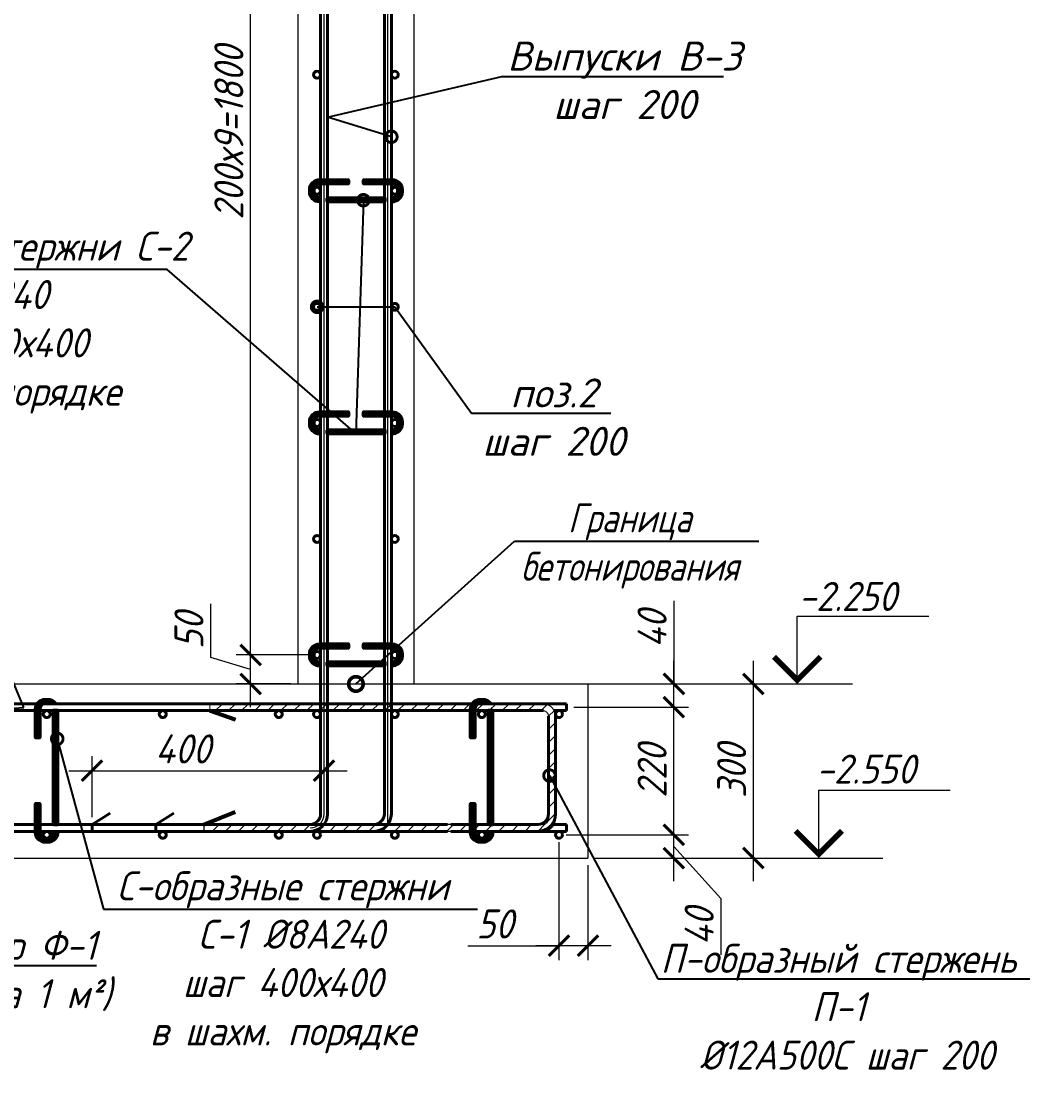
# Model space of a CAD drawing. Header units: millimetres. Extents: x 504091 to 2165846, y 135022 to 442887.
# Drawn here: x 1166255 to 1167994, y 227485 to 229308 of the extents above; entities that cross this region are included whole.
import ezdxf
from ezdxf import colors
from ezdxf.entities.mleader import LeaderData, LeaderLine
from ezdxf.math import Vec2, Vec3

# ---------------------------------------------------------------- set-up
doc = ezdxf.new("R2010")
doc.units = ezdxf.units.MM
doc.layers.get('Defpoints').update_dxf_attribs({"color": 255})
doc.layers.add('!Defpoints', color=255, linetype='Continuous', lineweight=5, plot=False)
for name, color, linetype, lineweight in [('Арматура 12', 26, 'Continuous', 50), ('КР_Арматура 12', 174, 'Continuous', 40), ('Монолит тонкий', 204, 'Continuous', 9), ('Размер', 7, 'Continuous', 13), ('размеры', 7, 'Continuous', 9), ('Размеры КР', 164, 'Continuous', 9)]:
    doc.layers.add(name, color=color, linetype=linetype, lineweight=lineweight)
doc.styles.add('GOST 2.304_new', font='isocpeur.ttf', dxfattribs={"width": 0.9, "oblique": 15})
doc.linetypes.add('зигзаг', pattern='A,0.00254,-5.08,[131,ltypeshp.shx,S=5.08,R=0,X=-5.08,Y=0],-10.16,[131,ltypeshp.shx,S=5.08,R=180,X=5.08,Y=0],-5.08', length=20.32254)
doc.dimstyles.new('SPDS 1_20', dxfattribs={"dimscale": 20, "dimtxt": 2.5, "dimasz": 1.77, "dimexe": 1.25, "dimexo": 0.625, "dimtad": 1, "dimdec": 0, "dimrnd": 0.001, "dimtxsty": 'GOST 2.304_new', "dimblk": 'ARCHTICK', "dimcen": 2.5, "dimdle": 2, "dimclrt": 256, "dimadec": 0, "dimazin": 2, "dimtfac": 0.75, "dimtdec": 0, "dimtmove": 1, "dimatfit": 3, "dimfxl": 0, "dimtolj": 1, "dimlwd": 9, "dimlwe": 9, "dimarcsym": 0})
pattern_1 = [(45, (111417.8, 20166.587), (-11.22532015, 11.22532015), [])]

# ---------------------------------------------------------------- blocks, each defined once
blk = doc.blocks.new('_DotSmall')
at = {"color": 0, "linetype": 'ByBlock', "lineweight": 35, "const_width": 0.5}
blk.add_lwpolyline([(-0.0625, 0, 1), (0.0625, 0, 1)], format="xyb", close=True, dxfattribs=at)
blk = doc.blocks.new('_ArchTick')
at = {"color": 0, "linetype": 'ByBlock', "const_width": 0.15}
blk.add_lwpolyline([(-0.5, -0.5), (0.5, 0.5)], dxfattribs=at)
blk = doc.blocks.new('*D2257')
at = {"layer": 'Defpoints', "color": 0, "lineweight": 20, "transparency": 16777216}
for p in [(1167182.3, 227905.3), (1167232.3, 227865.3), (1167182.3, 227714.2)]:
    blk.add_point(p, dxfattribs=at)
at = {"layer": 'Размеры КР', "color": 0, "lineweight": 9, "transparency": 16777216}
for p, q in [((1167182.3, 227892.8), (1167182.3, 227689.2)), ((1167232.3, 227852.8), (1167232.3, 227689.2)), ((1167025.4, 227714.2), (1167182.3, 227714.2)), ((1167272.3, 227714.2), (1167142.3, 227714.2))]:
    blk.add_line(p, q, dxfattribs=at)
at = {"layer": 'Размеры КР', "color": 0, "lineweight": 9, "transparency": 16777216, "xscale": 35.4, "yscale": 35.4, "zscale": 35.4, "rotation": 180}
blk.add_blockref('_ArchTick', (1167182.3, 227714.2), dxfattribs=at)
at = {"layer": 'Размеры КР', "color": 0, "lineweight": 9, "transparency": 16777216, "xscale": 35.4, "yscale": 35.4, "zscale": 35.4}
blk.add_blockref('_ArchTick', (1167232.3, 227714.2), dxfattribs=at)
at = {"layer": 'Размеры КР', "lineweight": 20, "transparency": 16777216, "insert": (1167071.6, 227751.7), "char_height": 50, "attachment_point": 5, "style": 'GOST 2.304_new'}
blk.add_mtext('\\A1;50', dxfattribs=at)
blk = doc.blocks.new('*D2259')
at = {"layer": 'Defpoints', "color": 0, "lineweight": 20, "transparency": 16777216}
for p in [(1166777.3, 228015.9), (1166777.3, 227975.2), (1166377.3, 227923.3)]:
    blk.add_point(p, dxfattribs=at)
at = {"layer": 'Размеры КР', "color": 0, "lineweight": 9, "transparency": 16777216}
for p, q in [((1166377.3, 227935.8), (1166377.3, 228040.9)), ((1166777.3, 227987.7), (1166777.3, 228040.9)), ((1166337.3, 228015.9), (1166817.3, 228015.9))]:
    blk.add_line(p, q, dxfattribs=at)
at = {"layer": 'Размеры КР', "color": 0, "lineweight": 9, "transparency": 16777216, "xscale": 35.4, "yscale": 35.4, "zscale": 35.4, "rotation": 180}
blk.add_blockref('_ArchTick', (1166377.3, 228015.9), dxfattribs=at)
at = {"layer": 'Размеры КР', "color": 0, "lineweight": 9, "transparency": 16777216, "xscale": 35.4, "yscale": 35.4, "zscale": 35.4}
blk.add_blockref('_ArchTick', (1166777.3, 228015.9), dxfattribs=at)
at = {"layer": 'Размеры КР', "lineweight": 20, "transparency": 16777216, "insert": (1166533.8, 228053.4), "char_height": 50, "attachment_point": 5, "style": 'GOST 2.304_new'}
blk.add_mtext('\\A1;400', dxfattribs=at)
blk = doc.blocks.new('*D2309')
at = {"layer": 'Defpoints', "color": 0, "lineweight": 20, "transparency": 16777216}
for p in [(1166650.7, 228215.3), (1166765.3, 228215.3), (1166732.3, 228165.3)]:
    blk.add_point(p, dxfattribs=at)
at = {"layer": 'Размеры КР', "color": 0, "lineweight": 9, "transparency": 16777216}
for p, q in [((1166581.9, 228211), (1166581.9, 228303.4)), ((1166650.7, 228125.3), (1166650.7, 228255.3)), ((1166650.7, 228190.3), (1166581.9, 228211)), ((1166752.8, 228215.3), (1166625.7, 228215.3)), ((1166719.8, 228165.3), (1166625.7, 228165.3))]:
    blk.add_line(p, q, dxfattribs=at)
at = {"layer": 'Размеры КР', "color": 0, "lineweight": 9, "transparency": 16777216, "xscale": 35.4, "yscale": 35.4, "zscale": 35.4}
for p, rotation in [((1166650.7, 228215.3), 90), ((1166650.7, 228165.3), 270)]:
    blk.add_blockref('_ArchTick', p, dxfattribs=dict(at, rotation=rotation))
at = {"layer": 'Размеры КР', "lineweight": 20, "transparency": 16777216, "insert": (1166544.4, 228257.2), "char_height": 50, "attachment_point": 5, "rotation": 90, "style": 'GOST 2.304_new'}
blk.add_mtext('\\A1;50', dxfattribs=at)
blk = doc.blocks.new('*D2310')
at = {"layer": 'Defpoints', "color": 0, "lineweight": 20, "transparency": 16777216}
for p in [(1166650.7, 230015.3), (1166765.3, 230015.3), (1166765.3, 228215.3)]:
    blk.add_point(p, dxfattribs=at)
at = {"layer": 'Размеры КР', "color": 0, "lineweight": 9, "transparency": 16777216}
for p, q in [((1166650.7, 228175.3), (1166650.7, 230055.3)), ((1166752.8, 230015.3), (1166625.7, 230015.3)), ((1166752.8, 228215.3), (1166625.7, 228215.3))]:
    blk.add_line(p, q, dxfattribs=at)
at = {"layer": 'Размеры КР', "color": 0, "lineweight": 9, "transparency": 16777216, "xscale": 35.4, "yscale": 35.4, "zscale": 35.4}
for p, rotation in [((1166650.7, 230015.3), 90), ((1166650.7, 228215.3), 270)]:
    blk.add_blockref('_ArchTick', p, dxfattribs=dict(at, rotation=rotation))
at = {"layer": 'Размеры КР', "lineweight": 20, "transparency": 16777216, "insert": (1166613.2, 229115.3), "char_height": 50, "attachment_point": 5, "rotation": 90, "style": 'GOST 2.304_new'}
blk.add_mtext('\\A1;200х9=1800', dxfattribs=at)
blk = doc.blocks.new('*D2327')
at = {"layer": 'Defpoints', "color": 0, "lineweight": 20, "transparency": 16777216}
for p in [(1167182.3, 227905.3), (1167380.4, 227905.3), (1167232.3, 227865.3)]:
    blk.add_point(p, dxfattribs=at)
at = {"layer": 'Размеры КР', "color": 0, "lineweight": 9, "transparency": 16777216}
for p, q in [((1167380.4, 227825.3), (1167380.4, 227945.3)), ((1167194.8, 227905.3), (1167405.4, 227905.3)), ((1167380.4, 227885.3), (1167461.6, 227795.5)), ((1167244.8, 227865.3), (1167405.4, 227865.3)), ((1167461.6, 227795.5), (1167461.6, 227698.6))]:
    blk.add_line(p, q, dxfattribs=at)
at = {"layer": 'Размеры КР', "color": 0, "lineweight": 9, "transparency": 16777216, "xscale": 35.4, "yscale": 35.4, "zscale": 35.4}
for p, rotation in [((1167380.4, 227905.3), 90), ((1167380.4, 227865.3), 270)]:
    blk.add_blockref('_ArchTick', p, dxfattribs=dict(at, rotation=rotation))
at = {"layer": 'Размеры КР', "lineweight": 20, "transparency": 16777216, "insert": (1167424.1, 227747.1), "char_height": 50, "attachment_point": 5, "rotation": 90, "style": 'GOST 2.304_new'}
blk.add_mtext('\\A1;40', dxfattribs=at)
blk = doc.blocks.new('*D2328')
at = {"layer": 'Defpoints', "color": 0, "lineweight": 20, "transparency": 16777216}
for p in [(1167195.3, 228125.3), (1167380.4, 228125.3), (1167182.3, 227905.3)]:
    blk.add_point(p, dxfattribs=at)
at = {"layer": 'Размеры КР', "color": 0, "lineweight": 9, "transparency": 16777216}
for p, q in [((1167380.4, 227865.3), (1167380.4, 228165.3)), ((1167207.8, 228125.3), (1167405.4, 228125.3)), ((1167194.8, 227905.3), (1167405.4, 227905.3))]:
    blk.add_line(p, q, dxfattribs=at)
at = {"layer": 'Размеры КР', "color": 0, "lineweight": 9, "transparency": 16777216, "xscale": 35.4, "yscale": 35.4, "zscale": 35.4}
for p, rotation in [((1167380.4, 228125.3), 90), ((1167380.4, 227905.3), 270)]:
    blk.add_blockref('_ArchTick', p, dxfattribs=dict(at, rotation=rotation))
at = {"layer": 'Размеры КР', "lineweight": 20, "transparency": 16777216, "insert": (1167342.9, 228015.3), "char_height": 50, "attachment_point": 5, "rotation": 90, "style": 'GOST 2.304_new'}
blk.add_mtext('\\A1;220', dxfattribs=at)
blk = doc.blocks.new('*D2329')
at = {"layer": 'Defpoints', "color": 0, "lineweight": 20, "transparency": 16777216}
for p in [(1167195.3, 228165.3), (1167380.4, 228165.3), (1167195.3, 228125.3)]:
    blk.add_point(p, dxfattribs=at)
at = {"layer": 'Размеры КР', "color": 0, "lineweight": 9, "transparency": 16777216}
for p, q in [((1167380.4, 228308.4), (1167380.4, 228165.3)), ((1167380.4, 228085.3), (1167380.4, 228205.3)), ((1167207.8, 228165.3), (1167405.4, 228165.3)), ((1167207.8, 228125.3), (1167405.4, 228125.3))]:
    blk.add_line(p, q, dxfattribs=at)
at = {"layer": 'Размеры КР', "color": 0, "lineweight": 9, "transparency": 16777216, "xscale": 35.4, "yscale": 35.4, "zscale": 35.4}
for p, rotation in [((1167380.4, 228165.3), 90), ((1167380.4, 228125.3), 270)]:
    blk.add_blockref('_ArchTick', p, dxfattribs=dict(at, rotation=rotation))
at = {"layer": 'Размеры КР', "lineweight": 20, "transparency": 16777216, "insert": (1167342.9, 228259.9), "char_height": 50, "attachment_point": 5, "rotation": 90, "style": 'GOST 2.304_new'}
blk.add_mtext('\\A1;40', dxfattribs=at)
blk = doc.blocks.new('*D2330')
at = {"layer": 'Defpoints', "color": 0, "lineweight": 20, "transparency": 16777216}
for p in [(1167473.1, 228165.3), (1167517.5, 228165.3), (1167473.1, 227865.3)]:
    blk.add_point(p, dxfattribs=at)
at = {"layer": 'Размеры КР', "color": 0, "lineweight": 9, "transparency": 16777216}
for p, q in [((1167517.5, 227825.3), (1167517.5, 228205.3)), ((1167485.6, 228165.3), (1167542.5, 228165.3)), ((1167485.6, 227865.3), (1167542.5, 227865.3))]:
    blk.add_line(p, q, dxfattribs=at)
at = {"layer": 'Размеры КР', "color": 0, "lineweight": 9, "transparency": 16777216, "xscale": 35.4, "yscale": 35.4, "zscale": 35.4}
for p, rotation in [((1167517.5, 228165.3), 90), ((1167517.5, 227865.3), 270)]:
    blk.add_blockref('_ArchTick', p, dxfattribs=dict(at, rotation=rotation))
at = {"layer": 'Размеры КР', "lineweight": 20, "transparency": 16777216, "insert": (1167480, 228015.3), "char_height": 50, "attachment_point": 5, "rotation": 90, "style": 'GOST 2.304_new'}
blk.add_mtext('\\A1;300', dxfattribs=at)

msp = doc.modelspace()

# ---------------------------------------------------------------- hatches: boundary and pattern name
at = {"layer": 'Размер', "lineweight": 13, "transparency": 33554687}
h = msp.add_hatch(dxfattribs=at)
h.set_pattern_fill('ANSI31', color=256, scale=5)
h.set_pattern_definition(pattern_1)
edge = h.paths.add_edge_path()
edge.add_line((1166982.9661, 228131.3369), (1167154.4305, 228131.3369))
edge.add_arc((1167154.4305, 228109.4369), 21.9, 0, 90, ccw=False)
edge.add_line((1167176.3305, 228109.4369), (1167176.3305, 227933.2369))
edge.add_arc((1167154.4305, 227933.2369), 21.9, -90, 0, ccw=False)
edge.add_line((1167154.4305, 227911.3369), (1166570.2284, 227911.3369))
edge.add_line((1166570.2284, 227911.3369), (1166570.2284, 227923.3369))
edge.add_line((1166570.2284, 227923.3369), (1167154.4305, 227923.3369))
edge.add_arc((1167154.4305, 227933.2369), 9.9, 270, 360)
edge.add_line((1167164.3305, 227933.2369), (1167164.3305, 228109.4369))
edge.add_arc((1167154.4305, 228109.4369), 9.9, 360, 450)
edge.add_line((1167154.4305, 228119.3369), (1166986.0436, 228119.3369))
edge.add_line((1166986.0436, 228119.3369), (1166982.9661, 228131.3369))
h = msp.add_hatch(dxfattribs=at)
h.set_pattern_fill('ANSI31', color=256, scale=5)
h.set_pattern_definition(pattern_1)
edge = h.paths.add_edge_path()
edge.add_line((1166990.1689, 228119.3369), (1166580.3537, 228119.3369))
edge.add_line((1166580.3537, 228119.3369), (1166580.3537, 228131.3369))
edge.add_line((1166580.3537, 228131.3369), (1166983.9308, 228131.3369))

# ---------------------------------------------------------------- linework, layer by layer
at = {"layer": '!Defpoints', "lineweight": 15, "ltscale": 100}
msp.add_line((1166887.3305, 227921.3189), (1166887.3305, 230258.9541), dxfattribs=at)
msp.add_lwpolyline([(1166753.3305, 227917.3369, 0.414213562), (1166777.3305, 227941.3369), (1166777.3305, 230515.3471)], format="xyb", dxfattribs=at)
at = {"layer": 'Арматура 12', "lineweight": 53, "ltscale": 20}
for p, q in [((1166580.3537, 228119.3369), (1166624.742, 228104.2033)), ((1166570.2284, 227923.3369), (1166623.9378, 227944.7388))]:
    msp.add_line(p, q, dxfattribs=at)
for points in [[(1166771.3305, 228996.9245), (1166769.8305, 228996.9245, -0.414213562), (1166753.3305, 229013.4245), (1166753.3305, 229017.2698, -0.414213562), (1166769.8305, 229033.7698), (1166818.7604, 229033.7698), (1166818.7604, 229027.7698), (1166769.8305, 229027.7698, 0.414213562), (1166759.3305, 229017.2698), (1166759.3305, 229013.4245, 0.414213562), (1166769.8305, 229002.9245), (1166771.3305, 229002.9245)], [(1166893.3305, 229003.0301, 0.460305877), (1166905.3305, 229013.4245), (1166905.3305, 229017.2698, 0.414213562), (1166894.8305, 229027.7698), (1166845.9149, 229027.7698), (1166845.9149, 229033.7698), (1166894.8305, 229033.7698, -0.414213562), (1166911.3305, 229017.2698), (1166911.3305, 229013.4245, -0.441038441), (1166893.3305, 228996.9757, -0.242110317)], [(1166771.3305, 228596.9245), (1166769.8305, 228596.9245, -0.414213562), (1166753.3305, 228613.4245), (1166753.3305, 228617.2698, -0.414213562), (1166769.8305, 228633.7698), (1166818.7604, 228633.7698), (1166818.7604, 228627.7698), (1166769.8305, 228627.7698, 0.414213562), (1166759.3305, 228617.2698), (1166759.3305, 228613.4245, 0.414213562), (1166769.8305, 228602.9245), (1166771.3305, 228602.9245)], [(1166893.3305, 228603.0301, 0.460305877), (1166905.3305, 228613.4245), (1166905.3305, 228617.2698, 0.414213562), (1166894.8305, 228627.7698), (1166845.9149, 228627.7698), (1166845.9149, 228633.7698), (1166894.8305, 228633.7698, -0.414213562), (1166911.3305, 228617.2698), (1166911.3305, 228613.4245, -0.441038441), (1166893.3305, 228596.9757, -0.242110317)], [(1166771.3305, 228196.9245), (1166769.8305, 228196.9245, -0.414213562), (1166753.3305, 228213.4245), (1166753.3305, 228217.2698, -0.414213562), (1166769.8305, 228233.7698), (1166818.7604, 228233.7698), (1166818.7604, 228227.7698), (1166769.8305, 228227.7698, 0.414213562), (1166759.3305, 228217.2698), (1166759.3305, 228213.4245, 0.414213562), (1166769.8305, 228202.9245), (1166771.3305, 228202.9245)], [(1166893.3305, 228203.0301, 0.460305877), (1166905.3305, 228213.4245), (1166905.3305, 228217.2698, 0.414213562), (1166894.8305, 228227.7698), (1166845.9149, 228227.7698), (1166845.9149, 228233.7698), (1166894.8305, 228233.7698, -0.414213562), (1166911.3305, 228217.2698), (1166911.3305, 228213.4245, -0.441038441), (1166893.3305, 228196.9757, -0.242110317)], [(1166305.1491, 228131.3369, 0.106610568), (1166300.8368, 228132.2408), (1166296.9915, 228132.2408, 0.414213562), (1166286.4915, 228121.7408), (1166286.4915, 228072.8251), (1166280.4915, 228072.8251), (1166280.4915, 228121.7408, -0.414213562), (1166296.9915, 228138.2408), (1166300.8368, 228138.2408, -0.242110317), (1166314.2705, 228131.3369, -0.242110317)], [(1167055.1491, 228131.3369, 0.106610568), (1167050.8368, 228132.2408), (1167046.9915, 228132.2408, 0.414213562), (1167036.4915, 228121.7408), (1167036.4915, 228072.8251), (1167030.4915, 228072.8251), (1167030.4915, 228121.7408, -0.414213562), (1167046.9915, 228138.2408), (1167050.8368, 228138.2408, -0.242110317), (1167064.2705, 228131.3369, -0.242110317)], [(1166317.3368, 227911.3369), (1166317.3368, 227909.5808, -0.414213562), (1166300.8368, 227893.0808), (1166296.9915, 227893.0808, -0.414213562), (1166280.4915, 227909.5808), (1166280.4915, 227958.5107), (1166286.4915, 227958.5107), (1166286.4915, 227909.5808, 0.414213562), (1166296.9915, 227899.0808), (1166300.8368, 227899.0808, 0.414213562), (1166311.3368, 227909.5808), (1166311.3368, 227911.3369)], [(1167067.3368, 227911.3369), (1167067.3368, 227909.5808, -0.414213562), (1167050.8368, 227893.0808), (1167046.9915, 227893.0808, -0.414213562), (1167030.4915, 227909.5808), (1167030.4915, 227958.5107), (1167036.4915, 227958.5107), (1167036.4915, 227909.5808, 0.414213562), (1167046.9915, 227899.0808), (1167050.8368, 227899.0808, 0.414213562), (1167061.3368, 227909.5808), (1167061.3368, 227911.3369)]]:
    msp.add_lwpolyline(points, format="xyb", dxfattribs=at)
for points in [[(1166783.3305, 229002.9245), (1166881.3305, 229002.9245), (1166881.3305, 228996.9245), (1166783.3305, 228996.9245)], [(1166783.3305, 228602.9245), (1166881.3305, 228602.9245), (1166881.3305, 228596.9245), (1166783.3305, 228596.9245)], [(1166783.3305, 228202.9245), (1166881.3305, 228202.9245), (1166881.3305, 228196.9245), (1166783.3305, 228196.9245)], [(1166311.3368, 227923.3369), (1166311.3368, 228119.3369), (1166317.3368, 228119.3369), (1166317.3368, 227923.3369)], [(1167061.3368, 227923.3369), (1167061.3368, 228119.3369), (1167067.3368, 228119.3369), (1167067.3368, 227923.3369)]]:
    msp.add_lwpolyline(points, close=True, dxfattribs=at)
at = {"layer": 'Арматура 12', "lineweight": 53, "ltscale": 20, "const_width": 2}
msp.add_lwpolyline([(1166982.9661, 228131.3369), (1167154.4305, 228131.3369, -0.414213562), (1167176.3305, 228109.4369), (1167176.3305, 227933.2369, -0.414213562), (1167154.4305, 227911.3369), (1166570.2284, 227911.3369), (1166570.2284, 227923.3369), (1167154.4305, 227923.3369, 0.414213562), (1167164.3305, 227933.2369), (1167164.3305, 228109.4369, 0.414213562), (1167154.4305, 228119.3369), (1166986.0436, 228119.3369)], format="xyb", dxfattribs=at)
msp.add_lwpolyline([(1166990.1689, 228119.3369), (1166580.3537, 228119.3369), (1166580.3537, 228131.3369), (1166983.9308, 228131.3369)], dxfattribs=at)
at = {"layer": 'КР_Арматура 12', "ltscale": 12}
for p, q in [((1167195.3305, 228131.3369), (1165254.2162, 228131.3369)), ((1167195.3305, 228131.3369), (1167195.3305, 228119.3369)), ((1167155.9022, 228119.3369), (1165247.9782, 228119.3369)), ((1166996.1689, 228119.3369), (1167155.9022, 228119.3369)), ((1167195.3305, 228119.3369), (1167173.8627, 228119.3369)), ((1166377.3305, 227923.3369), (1166408.6118, 227942.4695)), ((1166487.3305, 227923.3369), (1166518.6118, 227942.4695)), ((1166990.1689, 227911.3369), (1165257.4922, 227911.3369)), ((1166990.1689, 227923.3369), (1165511.3304, 227923.3369)), ((1167146.3305, 227923.3369), (1166996.1689, 227923.3369)), ((1167195.3305, 227911.3369), (1166996.1689, 227911.3369)), ((1167195.3305, 227923.3369), (1167170.3305, 227923.3369)), ((1167194.3305, 227923.3369), (1167195.3305, 227923.3369)), ((1167195.3305, 227923.3369), (1167195.3305, 227911.3369))]:
    msp.add_line(p, q, dxfattribs=at)
for points in [[(1166753.3305, 227923.3369, 0.414213562), (1166771.3305, 227941.3369), (1166771.3305, 230515.3471)], [(1166753.3305, 227911.3369, 0.414213562), (1166783.3305, 227941.3369), (1166783.3305, 230515.3471)], [(1166863.3305, 227923.3369, 0.414213562), (1166881.3305, 227941.3369), (1166881.3305, 230515.3471)], [(1166863.3305, 227911.3369, 0.414213562), (1166893.3305, 227941.3369), (1166893.3305, 230515.3471)], [(1167176.3305, 228119.3369), (1167176.3305, 227941.3369, -0.414213562), (1167146.3305, 227911.3369)], [(1167146.3305, 227923.3369, 0.414213562), (1167164.3305, 227941.3369), (1167164.3305, 228109.8047)]]:
    msp.add_lwpolyline(points, format="xyb", dxfattribs=at)
for points in [[(1166377.3305, 227923.3369), (1166377.3305, 227911.3369)], [(1166487.3305, 227923.3369), (1166487.3305, 227911.3369)]]:
    msp.add_lwpolyline(points, dxfattribs=at)
for centre in [(1166765.3305, 229215.3471), (1166899.3305, 229215.3471), (1166765.3305, 229015.3471), (1166899.3305, 229015.3471), (1166765.3305, 228815.3471), (1166899.3305, 228815.3471), (1166765.3305, 228615.3471), (1166899.3305, 228615.3471), (1166765.3305, 228415.3471), (1166899.3305, 228415.3471), (1166765.3305, 228215.3471), (1166899.3305, 228215.3471), (1166299.3305, 228113.3369), (1166499.3305, 228113.3369), (1166699.3305, 228113.3369), (1166765.3305, 228113.3369), (1166899.3305, 228113.3369), (1167049.3305, 228113.3369), (1167182.3305, 228113.3369), (1166299.3305, 227905.3369), (1166499.3305, 227905.3369), (1166699.3305, 227905.3369), (1166765.3305, 227905.3369), (1166899.3305, 227905.3369), (1167049.3305, 227905.3369), (1167182.3305, 227905.3369)]:
    msp.add_circle(centre, 6, dxfattribs=at)
at = {"layer": 'Монолит тонкий', "lineweight": 15, "ltscale": 100}
for p, q in [((1166932.3305, 230535.3471), (1166932.3305, 228165.3471)), ((1166732.3305, 230105.3471), (1166732.3305, 228165.3471)), ((1165332.3305, 228165.3471), (1166732.3305, 228165.3471)), ((1166932.3305, 228165.3471), (1167232.3305, 228165.3471)), ((1167232.3305, 228165.3471), (1167232.3305, 227865.3471)), ((1165032.3305, 227865.3471), (1167232.3305, 227865.3471))]:
    msp.add_line(p, q, dxfattribs=at)
at = {"layer": 'размеры', "ltscale": 50}
for p, q in [((1167248.1431, 228165.3471), (1167688.5268, 228165.3471)), ((1167281.6283, 227865.3471), (1167740.6361, 227865.3471))]:
    msp.add_line(p, q, dxfattribs=at)
for points in [[(1167593.1948, 228165.3471), (1167593.1948, 228282.2686), (1167820.0434, 228282.2686)], [(1167630.1489, 227865.3471), (1167630.1489, 227982.2686), (1167856.9976, 227982.2686)]]:
    msp.add_lwpolyline(points, dxfattribs=at)
at = {"layer": 'размеры', "ltscale": 50, "const_width": 9.6}
for points in [[(1167633.1948, 228212.1353), (1167593.1948, 228172.1353), (1167553.1948, 228212.1353)], [(1167670.1489, 227912.1353), (1167630.1489, 227872.1353), (1167590.1489, 227912.1353)]]:
    msp.add_lwpolyline(points, dxfattribs=at)
at = {"layer": 'Размеры КР', "linetype": 'зигзаг', "lineweight": 20}
msp.add_line((1166732.3305, 228165.3471), (1166932.3305, 228165.3471), dxfattribs=at)

# ---------------------------------------------------------------- texts
at = {"layer": 'размеры', "ltscale": 50, "style": 'GOST 2.304_new', "oblique": 15, "width": 0.9}
for s, p in [('-2.250', (1167595.0933, 228291.2579)), ('-2.550', (1167625.705, 227993.6663))]:
    msp.add_text(s, height=50, dxfattribs=at).set_placement(p)

# ---------------------------------------------------------------- dimensions: what is measured, and where the dimension line sits
at = {"layer": 'Размеры КР', "lineweight": 20}
dim = msp.add_linear_dim(base=(1166650.6977, 230015.3471), p1=(1166765.3305, 228215.3471), p2=(1166765.3305, 230015.3471), angle=90, text='200х9=<>', dimstyle='SPDS 1_20', dxfattribs=at)
dim.commit()
dim.dimension.update_dxf_attribs({"geometry": '*D2310', "text_midpoint": (1166613.1977, 229115.3471)})
for base, p1, p2, picture, middle in [((1166650.6977, 228215.3471), (1166732.3305, 228165.3471), (1166765.3305, 228215.3471), '*D2309', (1166544.4477, 228223.4721)), ((1167517.4999, 228165.3471), (1167473.0956, 227865.3471), (1167473.0956, 228165.3471), '*D2330', (1167479.9999, 228015.3471)), ((1167380.3952, 228125.3369), (1167182.3305, 227905.3369), (1167195.3305, 228125.3369), '*D2328', (1167342.8952, 228015.3369))]:
    dim = msp.add_linear_dim(base=base, p1=p1, p2=p2, angle=90, dimstyle='SPDS 1_20', dxfattribs=at)
    dim.commit()
    dim.dimension.update_dxf_attribs({"geometry": picture, "text_midpoint": middle})
for base, p1, p2, angle, picture, middle in [((1167380.3952, 228165.3471), (1167195.3305, 228125.3369), (1167195.3305, 228165.3471), 90, '*D2329', (1167386.0166, 228259.9174)), ((1166777.3305, 228015.9379), (1166377.3305, 227923.3369), (1166777.3305, 227975.2009), 0, '*D2259', (1166533.811, 228015.9379)), ((1167380.3952, 227905.3369), (1167232.3305, 227865.3471), (1167182.3305, 227905.3369), 90, '*D2327', (1167461.6452, 227783.0426))]:
    dim = msp.add_linear_dim(base=base, p1=p1, p2=p2, angle=angle, dimstyle='SPDS 1_20', dxfattribs=at)
    dim.commit()
    dim.dimension.update_dxf_attribs({"geometry": picture, "text_midpoint": middle, "dimtype": 160})
dim = msp.add_linear_dim(base=(1167182.3305, 227714.2425), p1=(1167232.3305, 227865.3471), p2=(1167182.3305, 227905.3369), dimstyle='SPDS 1_20', dxfattribs=at)
dim.commit()
dim.dimension.update_dxf_attribs({"geometry": '*D2257', "text_midpoint": (1167071.6212, 227724.1227), "dimtype": 160})

# ---------------------------------------------------------------- leaders
at = {"layer": 'Размер', "ltscale": 20}
ml = msp.add_multileader_mtext('Standard', dxfattribs=at)
ml.set_content('\\A1;{\\W1;Выпуски В-3\\Pшаг 200}', color=256, style='GOST 2.304_new')
ml.set_leader_properties()
ml.set_arrow_properties(name='DOTSMALL')
ml.build(insert=Vec2(0, 0))
ml.multileader.update_dxf_attribs({"text_left_attachment_type": 6, "text_right_attachment_type": 6, "dogleg_length": 4, "arrow_head_size": 40})
ctx = ml.context
ctx.base_point, ctx.char_height, ctx.arrow_head_size, ctx.landing_gap_size, ctx.plane_origin = Vec3(1167092.0369, 229212.4633), 50, 40, 0, Vec3(1211512.4595, 519886.2576)
ctx.left_attachment, ctx.right_attachment, ctx.text_align_type = 6, 6, 1
notes = []
notes.append((ctx, [(0, (1, 1, 0), (1167084.0369, 229212.4633), (1, 0), 8, [(1, [(1166893.3305, 229108.3956), (1166783.3305, 229142.5138)], 0, [])])]))
ctx.mtext.insert, ctx.mtext.width, ctx.mtext.alignment, ctx.mtext.flow_direction = Vec3(1167295.4343, 229272.4633), 511.854399, 2, 5
ml = msp.add_multileader_mtext('Standard', dxfattribs=at)
ml.set_content('\\A1;С-образные стержни С-2 %%C8А240\\Pшаг 400х400\\Pв шахм. порядке ', color=256, style='GOST 2.304_new')
ml.set_leader_properties()
ml.set_arrow_properties(name='DOTSMALL')
ml.build(insert=Vec2(0, 0))
ml.multileader.update_dxf_attribs({"text_left_attachment_type": 6, "text_right_attachment_type": 6, "arrow_head_size": 40})
ctx = ml.context
ctx.base_point, ctx.char_height, ctx.arrow_head_size, ctx.landing_gap_size, ctx.plane_origin = Vec3(1165896.7803, 228879.9315), 50, 40, 0, Vec3(1168723.7344, 258564.9518)
ctx.left_attachment, ctx.right_attachment, ctx.text_align_type = 6, 6, 1
notes.append((ctx, [(1, (1, 1, 0), (1166506.6649, 228879.9315), (-1, 0), 8, [(1, [(1166845.1168, 228999.0896), (1166832.3305, 228596.9245)], 0, [])])]))
ctx.mtext.insert, ctx.mtext.width, ctx.mtext.alignment, ctx.mtext.flow_direction = Vec3(1166197.7226, 228944.9315), 691.770084, 2, 5
ml = msp.add_multileader_mtext('Standard', dxfattribs=at)
ml.set_content('\\A1;{\\W1;поз.2\\Pшаг 200}', color=256, style='GOST 2.304_new')
ml.set_leader_properties()
ml.set_arrow_properties(name='DOTSMALL')
ml.build(insert=Vec2(0, 0))
ml.multileader.update_dxf_attribs({"text_left_attachment_type": 6, "text_right_attachment_type": 6, "dogleg_length": 4, "arrow_head_size": 40})
ctx = ml.context
ctx.base_point, ctx.char_height, ctx.arrow_head_size, ctx.landing_gap_size, ctx.plane_origin = Vec3(1167039.3319, 228631.9742), 50, 40, 0, Vec3(1211489.7043, 519710.5677)
ctx.left_attachment, ctx.right_attachment, ctx.text_align_type = 6, 6, 1
notes.append((ctx, [(0, (1, 1, 0), (1167031.3319, 228631.9742), (1, 0), 8, [(1, [(1166765.3305, 228815.3471), (1166899.3305, 228815.3471)], 0, [])])]))
ctx.mtext.insert, ctx.mtext.width, ctx.mtext.alignment, ctx.mtext.flow_direction = Vec3(1167173.2198, 228691.9742), 511.854399, 2, 5
ml = msp.add_multileader_mtext('Standard', dxfattribs=at)
ml.set_content('\\A1;поз.1\\P %%C12А500С шаг 200\\Pосн. верхн. армир.', color=256, style='GOST 2.304_new')
ml.set_leader_properties()
ml.set_arrow_properties(name='DOTSMALL')
ml.build(insert=Vec2(0, 0))
ml.multileader.update_dxf_attribs({"text_left_attachment_type": 6, "text_right_attachment_type": 6, "arrow_head_size": 40})
ctx = ml.context
ctx.base_point, ctx.char_height, ctx.arrow_head_size, ctx.landing_gap_size, ctx.plane_origin = Vec3(1165493.1485, 228488.8968), 50, 40, 0, Vec3(1168299.9759, 257814.9999)
ctx.left_attachment, ctx.right_attachment, ctx.text_align_type = 6, 6, 1
notes.append((ctx, [(1, (1, 1, 0), (1166108.1358, 228488.8968), (-1, 0), 8, [(1, [(1166099.498, 228113.2834), (1166259.5869, 228124.7836)], 0, [])])]))
ctx.mtext.insert, ctx.mtext.width, ctx.mtext.alignment, ctx.mtext.flow_direction = Vec3(1165796.6422, 228553.8968), 896.133701, 2, 5
ml = msp.add_multileader_mtext('Standard', dxfattribs=at)
ml.set_content('\\A1;{\\W0.8;Граница бетонирования}', color=256, style='GOST 2.304_new')
ml.set_leader_properties()
ml.set_arrow_properties(name='DOTSMALL')
ml.build(insert=Vec2(0, 0))
ml.multileader.update_dxf_attribs({"text_left_attachment_type": 6, "text_right_attachment_type": 6, "arrow_head_size": 50})
ctx = ml.context
ctx.base_point, ctx.char_height, ctx.arrow_head_size, ctx.landing_gap_size, ctx.plane_origin = Vec3(1167113.4807, 228411.6389), 50, 50, 0, Vec3(1146309.7565, 373518.0888)
ctx.left_attachment, ctx.right_attachment, ctx.text_align_type = 6, 6, 1
notes.append((ctx, [(1, (1, 1, 0), (1167105.4807, 228411.6389), (1, 0), 8, [(0, [(1166832.3305, 228165.3471)], 0, [])])]))
ctx.mtext.insert, ctx.mtext.rotation, ctx.mtext.width, ctx.mtext.alignment, ctx.mtext.flow_direction = Vec3(1167304.1794, 228476.6389), 6.283185307, 409.355297, 2, 5
ml = msp.add_multileader_mtext('Standard', dxfattribs=at)
ml.set_content('\\A1;Фиксатор Ф-1 \\P(1,5 шт на 1 м²)', color=256, style='GOST 2.304_new')
ml.set_leader_properties()
ml.set_arrow_properties(name='DOTSMALL')
ml.build(insert=Vec2(0, 0))
ml.multileader.update_dxf_attribs({"text_left_attachment_type": 6, "text_right_attachment_type": 6, "arrow_head_size": 40})
ctx = ml.context
ctx.base_point, ctx.char_height, ctx.arrow_head_size, ctx.landing_gap_size, ctx.plane_origin = Vec3(1165940.2476, 227679.8663), 50, 40, 0, Vec3(1165753.2336, 256921.2748)
ctx.left_attachment, ctx.right_attachment, ctx.text_align_type = 6, 6, 1
notes.append((ctx, [(1, (1, 1, 0), (1165932.2476, 227679.8663), (1, 0), 8, [(1, [(1165932.5025, 228099.3369)], 0, [])])]))
ctx.mtext.insert, ctx.mtext.rotation, ctx.mtext.width, ctx.mtext.alignment, ctx.mtext.flow_direction = Vec3(1166191.1066, 227739.8663), 6.283185307, 543.43425, 2, 5
ml = msp.add_multileader_mtext('Standard', dxfattribs=at)
ml.set_content('\\A1;С-образные стержни\\P С-1 %%C8А240\\Pшаг 400х400\\Pв шахм. порядке ', color=256, style='GOST 2.304_new')
ml.set_leader_properties()
ml.set_arrow_properties(name='DOTSMALL')
ml.build(insert=Vec2(0, 0))
ml.multileader.update_dxf_attribs({"text_left_attachment_type": 6, "text_right_attachment_type": 6, "arrow_head_size": 40})
ctx = ml.context
ctx.base_point, ctx.char_height, ctx.arrow_head_size, ctx.landing_gap_size, ctx.plane_origin = Vec3(1166405.2535, 227777.4001), 50, 40, 0, Vec3(1169551.8556, 257580.8847)
ctx.left_attachment, ctx.right_attachment, ctx.text_align_type = 6, 6, 1
notes.append((ctx, [(0, (1, 1, 0), (1166397.2535, 227777.4001), (1, 0), 8, [(1, [(1166317.3368, 228070.8126)], 0, [])])]))
ctx.mtext.insert, ctx.mtext.width, ctx.mtext.alignment, ctx.mtext.flow_direction = Vec3(1166706.1958, 227842.4001), 896.133701, 2, 5
ml = msp.add_multileader_mtext('Standard', dxfattribs=at)
ml.set_content('\\A1;П-образный стержень П-1\\P %%C12А500С шаг 200', color=256, style='GOST 2.304_new')
ml.set_leader_properties()
ml.set_arrow_properties(name='DOTSMALL')
ml.build(insert=Vec2(0, 0))
ml.multileader.update_dxf_attribs({"text_left_attachment_type": 6, "text_right_attachment_type": 6, "arrow_head_size": 40})
ctx = ml.context
ctx.base_point, ctx.char_height, ctx.arrow_head_size, ctx.landing_gap_size, ctx.plane_origin = Vec3(1167360.8452, 227657.3655), 50, 40, 0, Vec3(1165383.0377, 258102.3277)
ctx.left_attachment, ctx.right_attachment, ctx.text_align_type = 6, 6, 1
notes.append((ctx, [(1, (1, 1, 0), (1167352.8452, 227657.3655), (1, 0), 8, [(1, [(1167166.0176, 228007.4397)], 0, [])])]))
ctx.mtext.insert, ctx.mtext.rotation, ctx.mtext.width, ctx.mtext.alignment, ctx.mtext.flow_direction = Vec3(1167664.3388, 227717.3655), 6.283185307, 627.027399, 2, 5
for ctx, leaders in notes:
    for number, flags, end, landing, length, lines in leaders:
        leader = LeaderData()
        leader.index, (leader.has_last_leader_line, leader.has_dogleg_vector, leader.attachment_direction) = number, flags
        leader.last_leader_point, leader.dogleg_vector, leader.dogleg_length = Vec3(end), Vec3(landing), length
        for number, points, colour, breaks in lines:
            line = LeaderLine()
            line.index, line.vertices, line.color, line.breaks = number, Vec3.list(points), colors.encode_raw_color(colour), breaks
            leader.lines.append(line)
        ctx.leaders.append(leader)

doc.saveas('drawing.dxf')
